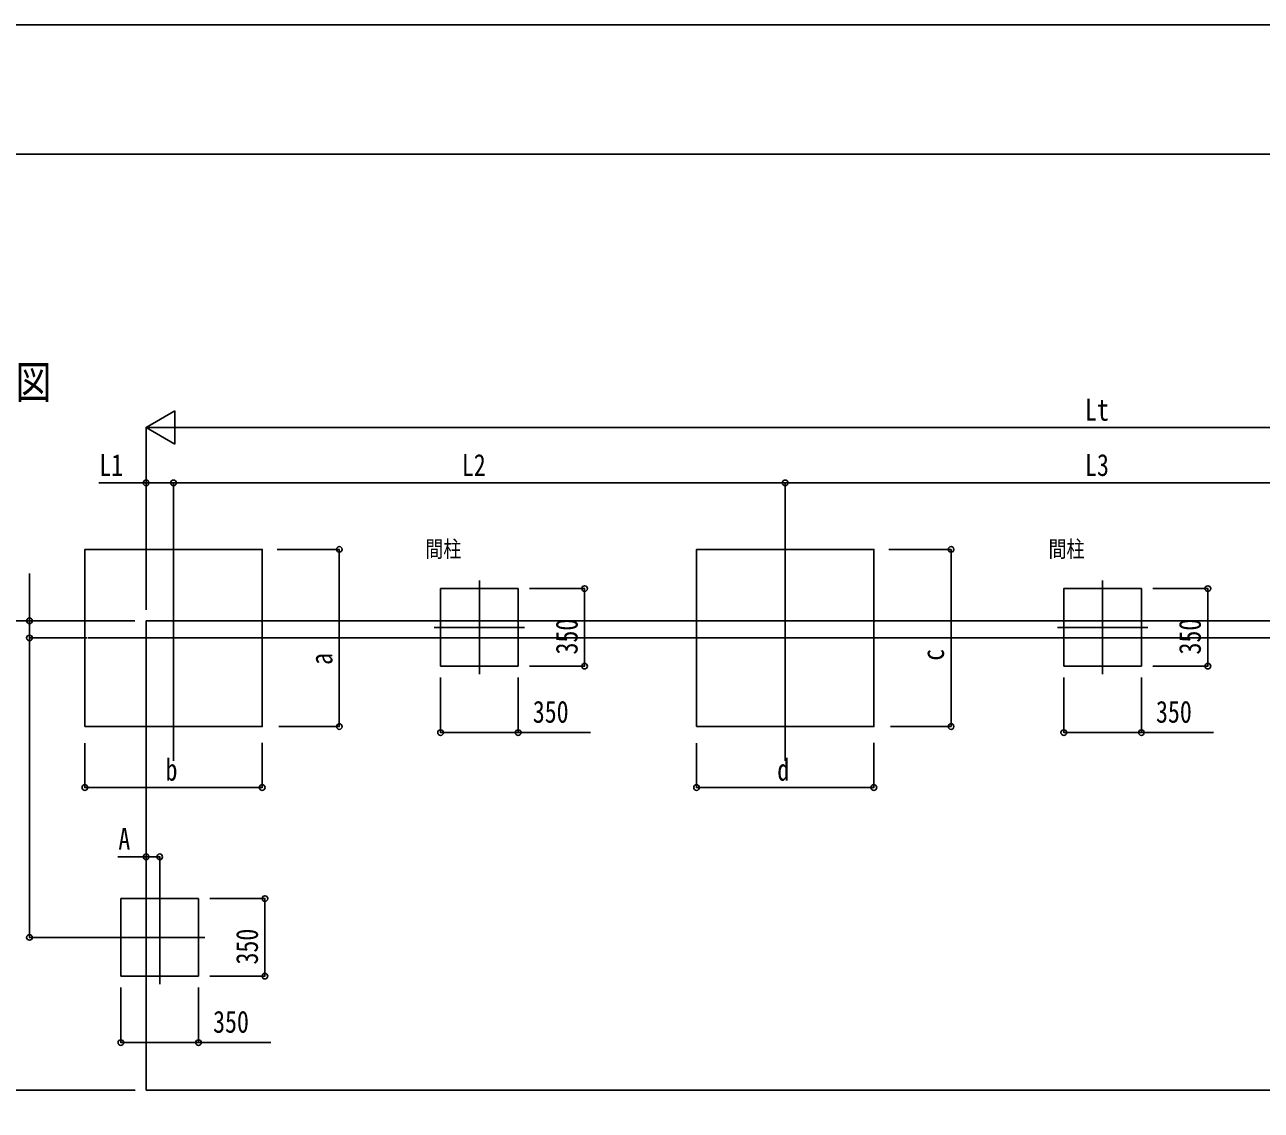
# Model space of a CAD drawing. Units: millimetres, scale not verified. Extents: x -12615 to 12615, y -8910 to 8910.
# Drawn here: x -7259 to -1679, y 4010 to 8910 of the extents above; entities that cross this region are included whole.
import ezdxf
from ezdxf.enums import TextEntityAlignment as Align

# ---------------------------------------------------------------- set-up
doc = ezdxf.new("R2010")
doc.units = ezdxf.units.MM
doc.header["$LTSCALE"] = 40
for name, color, linetype in [('0-2_USER1', 3, 'Continuous'), ('0-3_YKK_12', 2, 'Continuous'), ('0-5_YKK_A1', 4, 'Continuous'), ('0-6_YKK_D', 6, 'Continuous'), ('0-7_YKK_ZWAK', 7, 'Continuous')]:
    doc.layers.add(name, color=color, linetype=linetype)
doc.styles.add('ＭＳ ゴシック', font='')
doc.styles.get('ＭＳ ゴシック').set_extended_font_data('MS Gothic')

msp = doc.modelspace()

# ---------------------------------------------------------------- linework, layer by layer
at = {"layer": '0-3_YKK_12'}
for p, q in [((-6587.2, 6581.94), (-6587.2, 5586.77)), ((-3827.2, 6581.94), (-3827.2, 5586.77)), ((-5207.2, 6400.97), (-5207.2, 5978.34)), ((-2395.2, 6400.97), (-2395.2, 5978.34)), ((-6972.17, 6141.86), (-3653.06, 6141.86)), ((-5410.93, 6189.66), (-5003.47, 6189.66)), ((-4108.17, 6141.86), (2074.94, 6141.86)), ((-2598.93, 6189.66), (-2191.47, 6189.66)), ((-6649.7, 5001.67), (-6649.7, 4579.04)), ((-6853.43, 4790.36), (-6445.97, 4790.36))]:
    msp.add_line(p, q, dxfattribs=at)
at = {"layer": '0-5_YKK_A1'}
for p, q in [((-6711.2, 6219.66), (1920.8, 6219.66)), ((-6711.2, 6219.66), (-6711.2, 4101.28)), ((1920.8, 4101.28), (-6711.2, 4101.28))]:
    msp.add_line(p, q, dxfattribs=at)
for points in [[(-6987.2, 5741.86), (-6187.2, 5741.86), (-6187.2, 6541.86), (-6987.2, 6541.86)], [(-4227.2, 5741.86), (-3427.2, 5741.86), (-3427.2, 6541.86), (-4227.2, 6541.86)], [(-5382.2, 6014.66), (-5032.2, 6014.66), (-5032.2, 6364.66), (-5382.2, 6364.66)], [(-2570.2, 6014.66), (-2220.2, 6014.66), (-2220.2, 6364.66), (-2570.2, 6364.66)], [(-6824.7, 4615.36), (-6474.7, 4615.36), (-6474.7, 4965.36), (-6824.7, 4965.36)]]:
    msp.add_lwpolyline(points, close=True, dxfattribs=at)
at = {"layer": '0-6_YKK_D'}
for p, q in [((-6711.2, 7091.86), (-6581.3, 7166.86)), ((-6581.3, 7016.86), (-6581.3, 7166.86)), ((-6711.2, 6269.66), (-6711.2, 7092.86)), ((-6711.2, 7091.86), (-6581.3, 7016.86)), ((-6711.2, 7091.86), (-6451.39, 7091.86)), ((-6561.2, 7091.86), (1770.8, 7091.86)), ((-6711.2, 6269.66), (-6711.2, 6842.86)), ((-6587.2, 6582.94), (-6587.2, 6842.86)), ((-6587.2, 6582.94), (-6587.2, 6842.86)), ((-6587.2, 6841.86), (-3827.2, 6841.86)), ((-3827.2, 6581.94), (-3827.2, 6842.86)), ((-3827.2, 6581.94), (-3827.2, 6842.86)), ((-3827.2, 6841.86), (-963.2, 6841.86)), ((-6120.05, 6541.86), (-5838.09, 6541.86)), ((-5839.09, 5741.86), (-5839.09, 6541.86)), ((-3360.05, 6541.86), (-3078.09, 6541.86)), ((-3079.09, 5741.86), (-3079.09, 6541.86)), ((-4981.2, 6364.66), (-4731.2, 6364.66)), ((-4732.2, 6364.66), (-4732.2, 6014.66)), ((-2169.2, 6364.66), (-1919.2, 6364.66)), ((-1920.2, 6364.66), (-1920.2, 6014.66)), ((-6761.2, 6219.82), (-7488.2, 6219.82)), ((-6761.2, 6219.66), (-7238.2, 6219.66)), ((-7029.64, 6141.86), (-7238.2, 6141.86)), ((-6976.17, 6141.86), (-7238.2, 6141.86)), ((-7237.2, 6141.86), (-7237.2, 4790.36)), ((-4981.2, 6014.66), (-4731.2, 6014.66)), ((-2169.2, 6014.66), (-1919.2, 6014.66)), ((-5382.2, 5963.66), (-5382.2, 5713.66)), ((-5032.2, 5963.66), (-5032.2, 5713.66)), ((-2570.2, 5963.66), (-2570.2, 5713.66)), ((-2220.2, 5963.66), (-2220.2, 5713.66)), ((-6112.2, 5741.86), (-5838.09, 5741.86)), ((-3352.2, 5741.86), (-3078.09, 5741.86)), ((-6987.2, 5667.66), (-6987.2, 5465.86)), ((-6187.2, 5667.84), (-6187.2, 5465.86)), ((-4227.2, 5667.66), (-4227.2, 5465.86)), ((-3427.2, 5667.84), (-3427.2, 5465.86)), ((-6987.2, 5466.86), (-6187.2, 5466.86)), ((-4227.2, 5466.86), (-3427.2, 5466.86)), ((-6711.2, 5065.09), (-6711.2, 5155.12)), ((-6649.7, 5002.67), (-6649.7, 5155.12)), ((-6423.7, 4965.36), (-6173.7, 4965.36)), ((-6174.7, 4965.36), (-6174.7, 4615.36)), ((-6854.43, 4790.36), (-7238.2, 4790.36)), ((-6423.7, 4615.36), (-6173.7, 4615.36)), ((-6824.7, 4564.36), (-6824.7, 4314.36)), ((-6474.7, 4564.36), (-6474.7, 4314.36)), ((-6760.84, 4101.44), (-7488.2, 4101.44))]:
    msp.add_line(p, q, dxfattribs=at)
for points in [[(-6587.2, 6841.86), (-6711.2, 6841.86), (-6923.93, 6841.86)], [(-7237.2, 6141.86), (-7237.2, 6219.66), (-7237.2, 6433.06)], [(-5382.2, 5714.66), (-5032.2, 5714.66), (-4706.4, 5714.66)], [(-2570.2, 5714.66), (-2220.2, 5714.66), (-1894.4, 5714.66)], [(-6649.7, 5154.12), (-6711.2, 5154.12), (-6838.2, 5154.12)], [(-6824.7, 4315.36), (-6474.7, 4315.36), (-6148.9, 4315.36)]]:
    msp.add_lwpolyline(points, dxfattribs=at)
for centre in [(-6711.2, 6841.86), (-6587.2, 6841.86), (-6587.2, 6841.86), (-3827.2, 6841.86), (-3827.2, 6841.86), (-5839.09, 6541.86), (-3079.09, 6541.86), (-4732.2, 6364.66), (-1920.2, 6364.66), (-7237.2, 6219.66), (-7237.2, 6141.86), (-7237.2, 6141.86), (-4732.2, 6014.66), (-1920.2, 6014.66), (-5839.09, 5741.86), (-3079.09, 5741.86), (-5382.2, 5714.66), (-5032.2, 5714.66), (-2570.2, 5714.66), (-2220.2, 5714.66), (-6987.2, 5466.86), (-6187.2, 5466.86), (-4227.2, 5466.86), (-3427.2, 5466.86), (-6711.2, 5154.12), (-6649.7, 5154.12), (-6174.7, 4965.36), (-7237.2, 4790.36), (-6174.7, 4615.36), (-6824.7, 4315.36), (-6474.7, 4315.36)]:
    msp.add_circle(centre, 12.75, dxfattribs=at)
at = {"layer": '0-7_YKK_ZWAK'}
msp.add_line((11685.06, 8325), (-11714.94, 8325), dxfattribs=at)
msp.add_lwpolyline([(-12615, -8910), (12615, -8910), (12615, 8910), (-12615, 8910)], close=True, dxfattribs=at)

# ---------------------------------------------------------------- texts
at = {"layer": '0-2_USER1', "style": 'ＭＳ ゴシック', "width": 0.8}
for s, height, p in [('■基礎配置図', 148.5, (-8110.24, 7178.07)), ('間柱', 74.23, (-5451.07, 6484.32)), ('間柱', 74.23, (-2639.06, 6484.32))]:
    msp.add_text(s, height=height, dxfattribs=at).set_placement(p, align=Align.BOTTOM_LEFT)
at = {"layer": '0-6_YKK_D', "style": 'ＭＳ ゴシック', "width": 0.8}
for s, p in [('Lt', (-2474.4, 7092.86)), ('L1', (-6922.27, 6843.53)), ('L2', (-5286.4, 6843.53)), ('L3', (-2474.4, 6843.53)), ('350', (-4966.2, 5729.66)), ('350', (-2154.2, 5729.66)), ('b', (-6623.2, 5468.19)), ('d', (-3863.2, 5468.19)), ('A', (-6836.2, 5156.12)), ('350', (-6408.7, 4330.36))]:
    msp.add_text(s, height=98.97, dxfattribs=at).set_placement(p, align=Align.BOTTOM_LEFT)
for s, p in [('350', (-4734.2, 6067.26)), ('350', (-1922.2, 6067.26)), ('c', (-3081.09, 6038.89)), ('a', (-5840.76, 6020.34)), ('350', (-6176.7, 4667.96))]:
    msp.add_text(s, height=98.97, rotation=90, dxfattribs=at).set_placement(p, align=Align.BOTTOM_LEFT)

doc.saveas('drawing.dxf')
